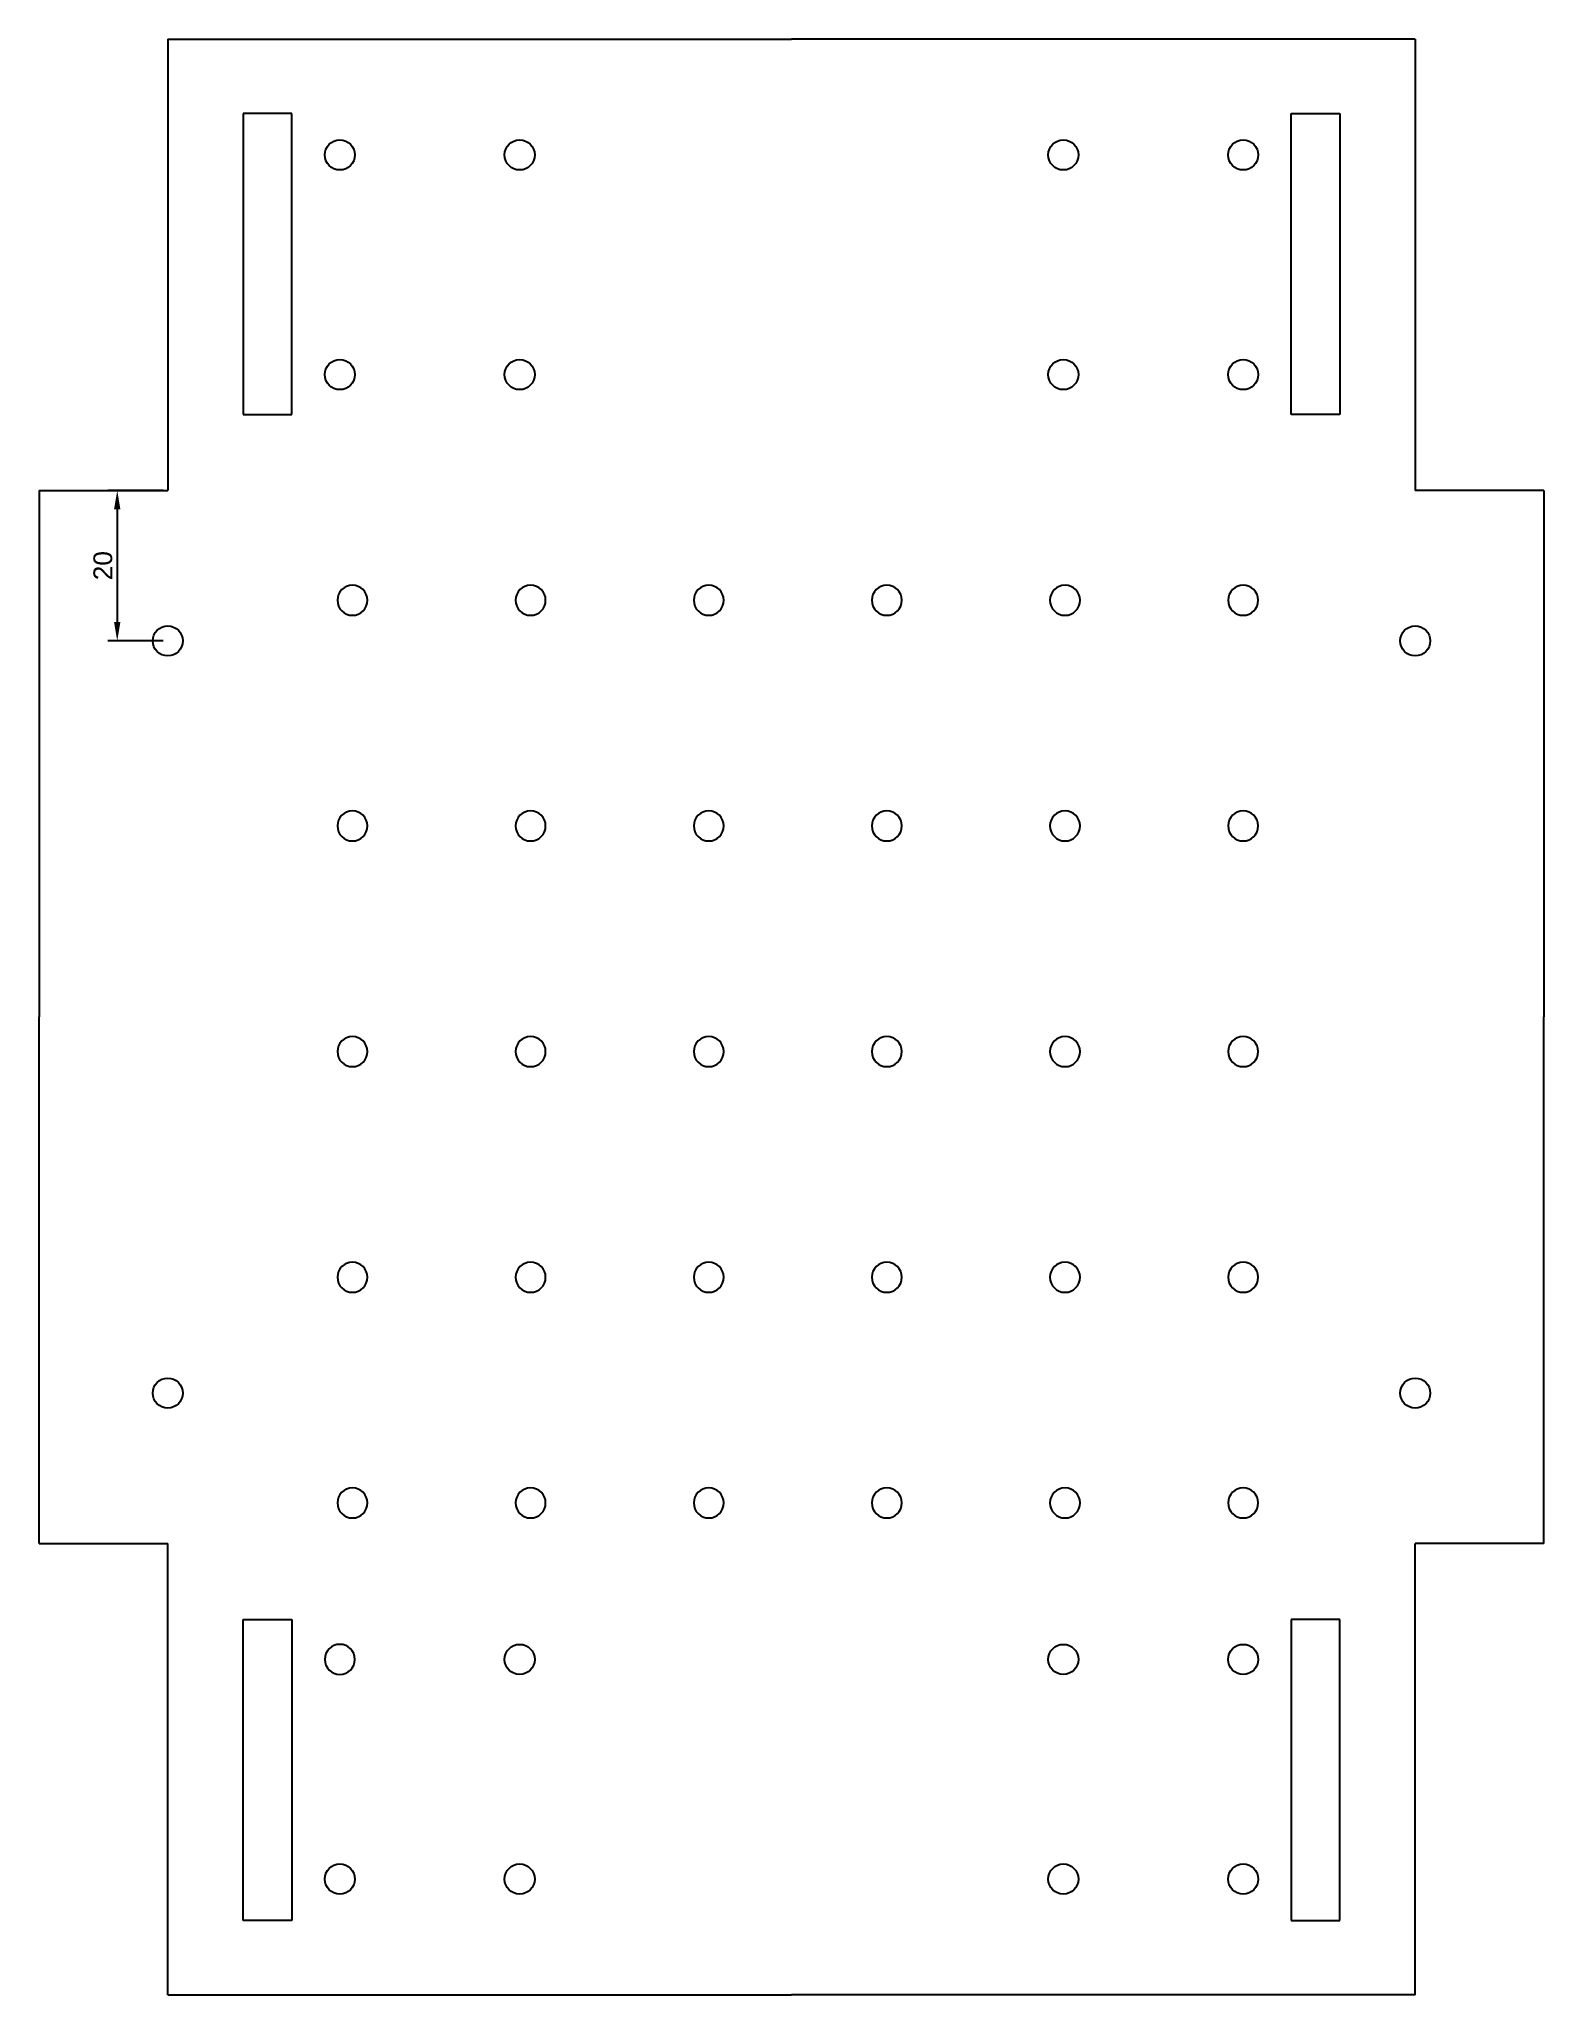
# Model space of a CAD drawing. Header units: millimetres. Extents: x 3163 to 3363, y 1387 to 1647.
import ezdxf

# ---------------------------------------------------------------- set-up
doc = ezdxf.new("R2010")
doc.units = ezdxf.units.MM
doc.styles.get("Standard").update_dxf_attribs({"font": 'arial.ttf'})
doc.dimstyles.new('ISO-25', dxfattribs={"dimtxt": 2.5, "dimasz": 2.5, "dimexe": 1.25, "dimexo": 0.625, "dimtad": 1, "dimtxsty": 'Standard', "dimcen": 2.5, "dimadec": 0, "dimazin": 0, "dimtfac": 1, "dimtmove": 0, "dimatfit": 3, "dimfxl": 1, "dimarcsym": 0})

# ---------------------------------------------------------------- blocks, each defined once
blk = doc.blocks.new('*D19')
at = {"color": 0, "linetype": 'Continuous', "lineweight": -2, "transparency": 16777216}
for p, q in [((3179.12, 1587.4), (3171.78, 1587.4)), ((3173.03, 1584.9), (3173.03, 1569.9)), ((3179.12, 1567.4), (3171.78, 1567.4))]:
    blk.add_line(p, q, dxfattribs=at)
at = {"color": 0, "linetype": 'Continuous', "transparency": 16777216}
for points in [[(3172.61, 1584.9), (3173.45, 1584.9), (3173.03, 1587.4)], [(3172.61, 1569.9), (3173.45, 1569.9), (3173.03, 1567.4)]]:
    blk.add_solid(points, dxfattribs=at)
at = {"layer": 'Defpoints', "color": 0, "linetype": 'Continuous', "transparency": 16777216}
for p in [(3179.75, 1587.4), (3173.03, 1567.4), (3179.75, 1567.4)]:
    blk.add_point(p, dxfattribs=at)
at = {"color": 0, "linetype": 'Continuous', "transparency": 16777216, "insert": (3171.13, 1577.4), "char_height": 2.5, "attachment_point": 5, "rotation": 90}
blk.add_mtext('20', dxfattribs=at)
blk = doc.blocks.new('*U25')
at = {"linetype": 'Continuous'}
for centre in [(0, 0), (0, -30), (0, -60), (0, -90), (0, -120)]:
    blk.add_circle(centre, 2, dxfattribs=at)
blk = doc.blocks.new('*U26')
at = {"color": 0, "linetype": 'ByBlock', "lineweight": -2, "transparency": 16777216, "extrusion": (0, 0, -1)}
for p in [(-3204.29, 1572.8), (-3227.97, 1572.8), (-3251.65, 1572.8), (-3275.32, 1572.8), (-3299, 1572.8), (-3322.68, 1572.8)]:
    blk.add_blockref('*U25', p, dxfattribs=at)

msp = doc.modelspace()

# ---------------------------------------------------------------- linework, layer by layer
at = {"linetype": 'Continuous'}
for p, q in [((3179.747, 1647.402), (3179.747, 1587.402)), ((3179.747, 1647.402), (3262.647, 1647.402)), ((3345.547, 1647.402), (3262.647, 1647.402)), ((3345.547, 1647.402), (3345.547, 1587.402)), ((3162.647, 1587.402), (3162.647, 1517.402)), ((3162.647, 1587.402), (3179.747, 1587.402)), ((3362.647, 1587.402), (3345.547, 1587.402)), ((3362.647, 1587.402), (3362.647, 1517.402)), ((3162.647, 1447.402), (3162.647, 1517.402)), ((3362.647, 1447.402), (3362.647, 1517.402)), ((3162.647, 1447.402), (3179.747, 1447.402)), ((3179.747, 1387.402), (3179.747, 1447.402)), ((3345.547, 1387.402), (3345.547, 1447.402)), ((3362.647, 1447.402), (3345.547, 1447.402)), ((3179.747, 1387.402), (3262.647, 1387.402)), ((3345.547, 1387.402), (3262.647, 1387.402))]:
    msp.add_line(p, q, dxfattribs=at)
at = {"color": 7, "linetype": 'Continuous', "lineweight": 25}
for p, q in [((3189.747, 1637.502), (3189.747, 1597.502)), ((3193.747, 1637.502), (3189.747, 1637.502)), ((3196.247, 1637.502), (3193.747, 1637.502)), ((3196.247, 1597.502), (3196.247, 1637.502)), ((3329.047, 1597.502), (3329.047, 1637.502)), ((3329.047, 1637.502), (3331.547, 1637.502)), ((3331.547, 1637.502), (3335.547, 1637.502)), ((3335.547, 1637.502), (3335.547, 1597.502)), ((3189.747, 1597.502), (3193.747, 1597.502)), ((3193.747, 1597.502), (3196.247, 1597.502)), ((3331.547, 1597.502), (3329.047, 1597.502)), ((3335.547, 1597.502), (3331.547, 1597.502)), ((3189.747, 1397.302), (3189.747, 1437.302)), ((3189.747, 1437.302), (3193.747, 1437.302)), ((3193.747, 1437.302), (3196.247, 1437.302)), ((3196.247, 1437.302), (3196.247, 1397.302)), ((3329.047, 1437.302), (3329.047, 1397.302)), ((3331.547, 1437.302), (3329.047, 1437.302)), ((3335.547, 1437.302), (3331.547, 1437.302)), ((3335.547, 1397.302), (3335.547, 1437.302)), ((3193.747, 1397.302), (3189.747, 1397.302)), ((3196.247, 1397.302), (3193.747, 1397.302)), ((3329.047, 1397.302), (3331.547, 1397.302)), ((3331.547, 1397.302), (3335.547, 1397.302))]:
    msp.add_line(p, q, dxfattribs=at)
for centre in [(3202.616, 1632.002), (3202.616, 1632.002), (3226.516, 1632.002), (3226.516, 1632.002), (3298.778, 1632.002), (3298.778, 1632.002), (3322.678, 1632.002), (3322.678, 1632.002), (3202.616, 1602.802), (3202.616, 1602.802), (3226.516, 1602.802), (3226.516, 1602.802), (3298.778, 1602.802), (3298.778, 1602.802), (3322.678, 1602.802), (3322.678, 1602.802), (3226.516, 1432.002), (3226.516, 1432.002), (3298.778, 1432.002), (3298.778, 1432.002), (3322.678, 1432.002), (3322.678, 1432.002), (3202.616, 1402.802), (3202.616, 1402.802), (3226.516, 1402.802), (3226.516, 1402.802), (3298.778, 1402.802), (3298.778, 1402.802), (3322.678, 1402.802), (3322.678, 1402.802)]:
    msp.add_circle(centre, 2, dxfattribs=at)
at = {"linetype": 'Continuous'}
for centre in [(3179.747, 1567.402), (3345.547, 1567.402), (3179.747, 1467.402), (3345.547, 1467.402)]:
    msp.add_circle(centre, 2, dxfattribs=at)
at = {"linetype": 'Continuous', "extrusion": (0, 0, -1)}
msp.add_circle((-3202.616, 1432.002), 2, dxfattribs=at)

# ---------------------------------------------------------------- block references
at = {"linetype": 'Continuous'}
msp.add_blockref('*U26', (0, 0), dxfattribs=at)

# ---------------------------------------------------------------- dimensions: what is measured, and where the dimension line sits
dim = msp.add_linear_dim(base=(3173.029, 1567.402), p1=(3179.747, 1587.402), p2=(3179.747, 1567.402), angle=90, dimstyle='ISO-25', dxfattribs=at)
dim.commit()
dim.dimension.update_dxf_attribs({"geometry": '*D19', "text_midpoint": (3171.127, 1577.402)})

doc.saveas('drawing.dxf')
